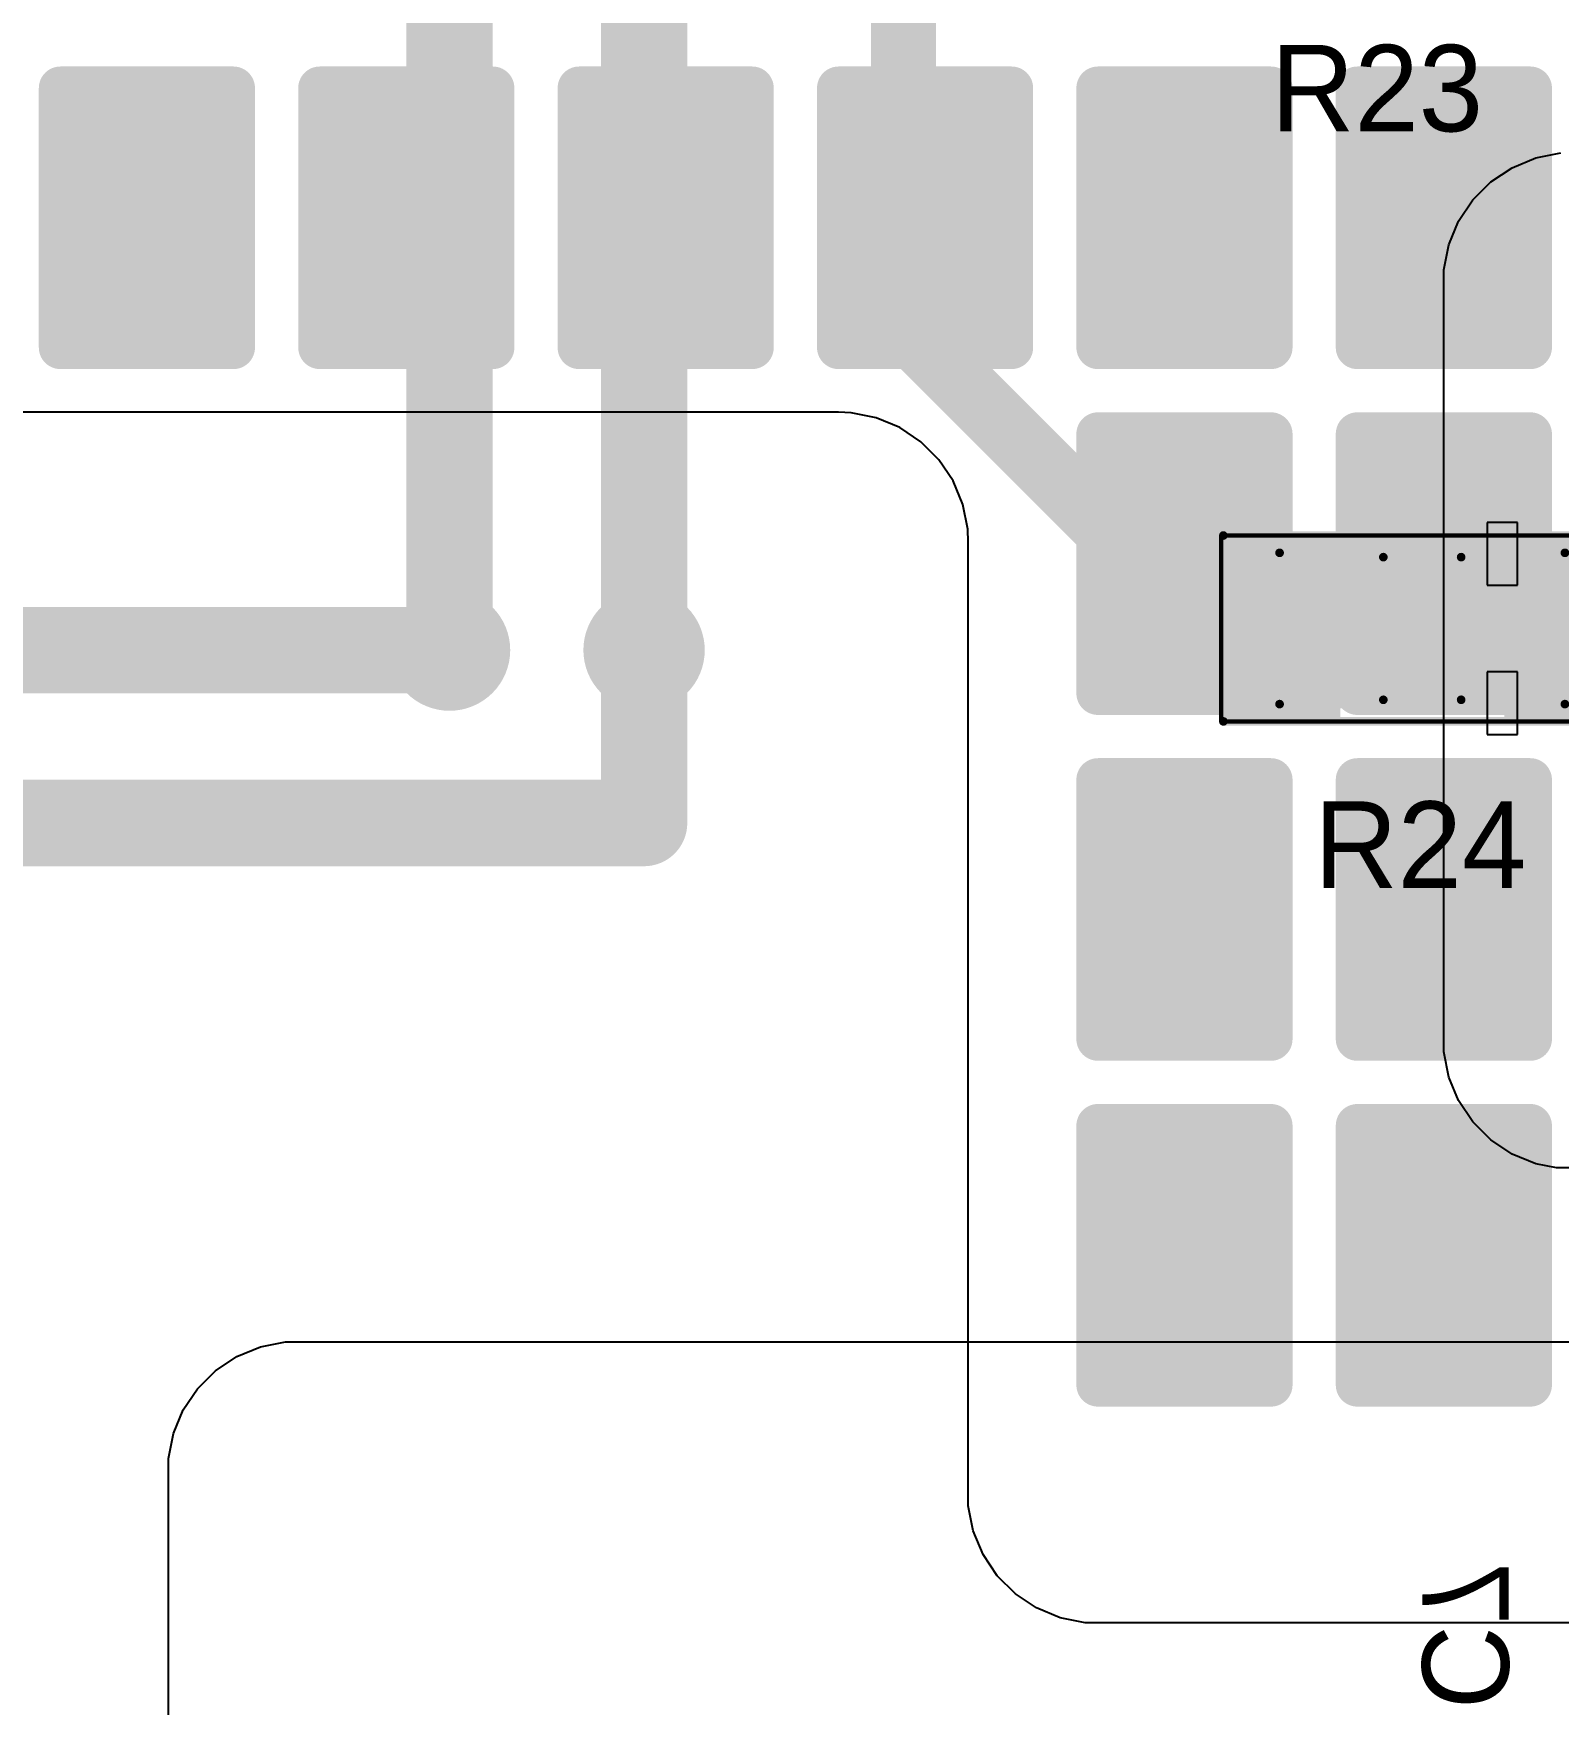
# Model space of a CAD drawing. Header units: millimetres. Extents: x 25 to 183, y 185 to 406.
# Drawn here: x 54.34 to 71.98, y 221.95 to 241.28 of the extents above; entities that cross this region are included whole.
import ezdxf

# ---------------------------------------------------------------- set-up
doc = ezdxf.new("R2010")
doc.units = ezdxf.units.MM
for name, color, linetype in [('BottomLayer', 5, 'Continuous'), ('BottomOverlay', 54, 'Continuous'), ('BottomSolder', 6, 'Continuous'), ('Mechanical13', 56, 'Continuous'), ('Mechanical15', 56, 'Continuous'), ('MultiLayer', 9, 'Continuous'), ('TopLayer', 1, 'Continuous'), ('TopOverlay', 2, 'Continuous'), ('TopPaste', 8, 'Continuous'), ('TopSolder', 216, 'Continuous'), ('ViaHoleLayer', 16, 'Continuous')]:
    doc.layers.add(name, color=color, linetype=linetype)

# ---------------------------------------------------------------- blocks, each defined once
blk = doc.blocks.new('SMD_R_1206_1925')
at = {"layer": 'Mechanical13', "const_width": 0.1}
for points in [[(-1.65, -0.875), (-1.65, 0.875)], [(-1.65, 0.875), (1.65, 0.875)], [(1.65, -0.875), (1.65, 0.875)], [(-1.65, -0.875), (1.65, -0.875)]]:
    blk.add_lwpolyline(points, dxfattribs=at)
at = {"layer": 'Mechanical13', "const_width": 0.05}
for points in [[(-1.675, 0.875, 1), (-1.625, 0.875, 1)], [(-1.675, 0.875, 1), (-1.625, 0.875, 1)], [(1.625, 0.875, 1), (1.675, 0.875, 1)], [(1.625, 0.875, 1), (1.675, 0.875, 1)], [(-1.675, -0.875, 1), (-1.625, -0.875, 1)], [(-1.675, -0.875, 1), (-1.625, -0.875, 1)], [(1.625, -0.875, 1), (1.675, -0.875, 1)], [(1.625, -0.875, 1), (1.675, -0.875, 1)]]:
    blk.add_lwpolyline(points, format="xyb", close=True, dxfattribs=at)
at = {"layer": 'Mechanical15', "const_width": 0.05}
for points in [[(-2.325, -1.075), (-2.325, 1.075)], [(-2.325, 1.075), (2.3, 1.075)], [(2.3, -1.075), (2.3, 1.075)], [(-2.325, -1.075), (2.3, -1.075)]]:
    blk.add_lwpolyline(points, dxfattribs=at)
at = {"layer": 'Mechanical15', "const_width": 0.025}
for points in [[(-2.337, 1.075, 1), (-2.312, 1.075, 1)], [(-2.337, 1.075, 1), (-2.312, 1.075, 1)], [(2.288, 1.075, 1), (2.312, 1.075, 1)], [(2.288, 1.075, 1), (2.312, 1.075, 1)], [(-2.337, -1.075, 1), (-2.312, -1.075, 1)], [(-2.337, -1.075, 1), (-2.312, -1.075, 1)], [(2.288, -1.075, 1), (2.312, -1.075, 1)], [(2.288, -1.075, 1), (2.312, -1.075, 1)]]:
    blk.add_lwpolyline(points, format="xyb", close=True, dxfattribs=at)
at = {"layer": 'TopLayer'}
for points in [[(-1.05, -0.925), (-1.05, 0.925), (-2.15, -0.925), (-2.15, 0.925)], [(2.15, -0.925), (2.15, 0.925), (1.05, -0.925), (1.05, 0.925)]]:
    blk.add_solid(points, dxfattribs=at)
at = {"layer": 'TopOverlay', "const_width": 0.1}
for points in [[(-2.3, -1.075), (-2.3, 1.075)], [(-2.3, 1.075), (2.3, 1.075)], [(2.3, -1.075), (2.3, 1.075)], [(-0.45, 0.825), (0.45, 0.825)], [(-0.45, -0.825), (0.45, -0.825)], [(-2.3, -1.075), (2.3, -1.075)]]:
    blk.add_lwpolyline(points, dxfattribs=at)
at = {"layer": 'TopOverlay', "const_width": 0.05}
for points in [[(-2.325, 1.075, 1), (-2.275, 1.075, 1)], [(-2.325, 1.075, 1), (-2.275, 1.075, 1)], [(2.275, 1.075, 1), (2.325, 1.075, 1)], [(2.275, 1.075, 1), (2.325, 1.075, 1)], [(-0.475, 0.825, 1), (-0.425, 0.825, 1)], [(0.425, 0.825, 1), (0.475, 0.825, 1)], [(-0.475, -0.825, 1), (-0.425, -0.825, 1)], [(0.425, -0.825, 1), (0.475, -0.825, 1)], [(-2.325, -1.075, 1), (-2.275, -1.075, 1)], [(-2.325, -1.075, 1), (-2.275, -1.075, 1)], [(2.275, -1.075, 1), (2.325, -1.075, 1)], [(2.275, -1.075, 1), (2.325, -1.075, 1)]]:
    blk.add_lwpolyline(points, format="xyb", close=True, dxfattribs=at)
at = {"layer": 'TopPaste'}
for points in [[(-1.05, -0.925), (-1.05, 0.925), (-2.15, -0.925), (-2.15, 0.925)], [(2.15, -0.925), (2.15, 0.925), (1.05, -0.925), (1.05, 0.925)]]:
    blk.add_solid(points, dxfattribs=at)
at = {"layer": 'TopSolder'}
for points in [[(-0.948, -1.027), (-0.948, 1.027), (-2.252, -1.027), (-2.252, 1.027)], [(2.252, -1.027), (2.252, 1.027), (0.948, -1.027), (0.948, 1.027)]]:
    blk.add_solid(points, dxfattribs=at)

msp = doc.modelspace()

# ---------------------------------------------------------------- linework, layer by layer
at = {"layer": 'BottomLayer'}
for p, q in [((63.65, 236.9), (39.15, 236.9)), ((63.797, 236.893), (63.65, 236.9)), ((64.086, 236.836), (63.797, 236.893)), ((64.357, 236.723), (64.086, 236.836)), ((64.602, 236.56), (64.357, 236.723)), ((64.81, 236.352), (64.602, 236.56)), ((64.973, 236.107), (64.81, 236.352)), ((65.086, 235.835), (64.973, 236.107)), ((65.143, 235.547), (65.086, 235.835)), ((65.15, 235.4), (65.143, 235.547)), ((65.15, 230.9), (65.15, 235.4)), ((65.15, 235.4), (65.15, 235.4)), ((65.15, 235.4), (65.15, 235.4)), ((65.15, 224.4), (65.15, 230.9)), ((65.15, 224.252), (65.15, 224.4)), ((65.208, 223.962), (65.15, 224.252)), ((65.321, 223.689), (65.208, 223.962)), ((65.485, 223.444), (65.321, 223.689)), ((65.694, 223.235), (65.485, 223.444)), ((65.939, 223.071), (65.694, 223.235)), ((66.212, 222.958), (65.939, 223.071)), ((66.502, 222.9), (66.212, 222.958)), ((66.65, 222.9), (66.502, 222.9)), ((79.4, 222.9), (66.65, 222.9))]:
    msp.add_line(p, q, dxfattribs=at)
for points, const_width in [([(58.85, 234.15, 1), (59.45, 234.15, 1)], 0.6), ([(61.1, 234.15, 1), (61.7, 234.15, 1)], 0.6), ([(58.9, 234.15, 1), (59.4, 234.15, 1)], 0.5), ([(61.15, 234.15, 1), (61.65, 234.15, 1)], 0.5), ([(61.15, 232.15, 1), (61.65, 232.15, 1)], 0.5), ([(61.15, 232.15, 1), (61.65, 232.15, 1)], 0.5)]:
    msp.add_lwpolyline(points, format="xyb", close=True, dxfattribs=dict(at, const_width=const_width))
at = {"layer": 'BottomLayer', "const_width": 1}
for points in [[(43.15, 234.15), (59.15, 234.15)], [(61.4, 232.15), (61.4, 234.15)], [(49.9, 232.15), (61.4, 232.15)]]:
    msp.add_lwpolyline(points, dxfattribs=at)
at = {"layer": 'BottomSolder'}
for points, const_width in [([(54.525, 240.65, 1), (54.775, 240.65, 1)], 0.25), ([(56.525, 240.65, 1), (56.775, 240.65, 1)], 0.25), ([(57.525, 240.65, 1), (57.775, 240.65, 1)], 0.25), ([(59.525, 240.65, 1), (59.775, 240.65, 1)], 0.25), ([(60.525, 240.65, 1), (60.775, 240.65, 1)], 0.25), ([(62.525, 240.65, 1), (62.775, 240.65, 1)], 0.25), ([(63.525, 240.65, 1), (63.775, 240.65, 1)], 0.25), ([(65.525, 240.65, 1), (65.775, 240.65, 1)], 0.25), ([(66.525, 240.65, 1), (66.775, 240.65, 1)], 0.25), ([(68.525, 240.65, 1), (68.775, 240.65, 1)], 0.25), ([(69.525, 240.65, 1), (69.775, 240.65, 1)], 0.25), ([(71.525, 240.65, 1), (71.775, 240.65, 1)], 0.25), ([(54.525, 237.65, 1), (54.775, 237.65, 1)], 0.25), ([(56.525, 237.65, 1), (56.775, 237.65, 1)], 0.25), ([(57.525, 237.65, 1), (57.775, 237.65, 1)], 0.25), ([(59.525, 237.65, 1), (59.775, 237.65, 1)], 0.25), ([(60.525, 237.65, 1), (60.775, 237.65, 1)], 0.25), ([(62.525, 237.65, 1), (62.775, 237.65, 1)], 0.25), ([(63.525, 237.65, 1), (63.775, 237.65, 1)], 0.25), ([(65.525, 237.65, 1), (65.775, 237.65, 1)], 0.25), ([(66.525, 237.65, 1), (66.775, 237.65, 1)], 0.25), ([(68.525, 237.65, 1), (68.775, 237.65, 1)], 0.25), ([(69.525, 237.65, 1), (69.775, 237.65, 1)], 0.25), ([(71.525, 237.65, 1), (71.775, 237.65, 1)], 0.25), ([(66.525, 236.65, 1), (66.775, 236.65, 1)], 0.25), ([(68.525, 236.65, 1), (68.775, 236.65, 1)], 0.25), ([(69.525, 236.65, 1), (69.775, 236.65, 1)], 0.25), ([(71.525, 236.65, 1), (71.775, 236.65, 1)], 0.25), ([(58.799, 234.15, 1), (59.501, 234.15, 1)], 0.702), ([(61.049, 234.15, 1), (61.751, 234.15, 1)], 0.702), ([(66.525, 233.65, 1), (66.775, 233.65, 1)], 0.25), ([(68.525, 233.65, 1), (68.775, 233.65, 1)], 0.25), ([(69.525, 233.65, 1), (69.775, 233.65, 1)], 0.25), ([(71.525, 233.65, 1), (71.775, 233.65, 1)], 0.25), ([(66.525, 232.65, 1), (66.775, 232.65, 1)], 0.25), ([(68.525, 232.65, 1), (68.775, 232.65, 1)], 0.25), ([(69.525, 232.65, 1), (69.775, 232.65, 1)], 0.25), ([(71.525, 232.65, 1), (71.775, 232.65, 1)], 0.25), ([(66.525, 229.65, 1), (66.775, 229.65, 1)], 0.25), ([(68.525, 229.65, 1), (68.775, 229.65, 1)], 0.25), ([(69.525, 229.65, 1), (69.775, 229.65, 1)], 0.25), ([(71.525, 229.65, 1), (71.775, 229.65, 1)], 0.25), ([(66.525, 228.65, 1), (66.775, 228.65, 1)], 0.25), ([(68.525, 228.65, 1), (68.775, 228.65, 1)], 0.25), ([(69.525, 228.65, 1), (69.775, 228.65, 1)], 0.25), ([(71.525, 228.65, 1), (71.775, 228.65, 1)], 0.25), ([(66.525, 225.65, 1), (66.775, 225.65, 1)], 0.25), ([(68.525, 225.65, 1), (68.775, 225.65, 1)], 0.25), ([(69.525, 225.65, 1), (69.775, 225.65, 1)], 0.25), ([(71.525, 225.65, 1), (71.775, 225.65, 1)], 0.25)]:
    msp.add_lwpolyline(points, format="xyb", close=True, dxfattribs=dict(at, const_width=const_width))
for points in [[(56.65, 237.4), (56.65, 240.9), (54.65, 237.4), (54.65, 240.9)], [(59.65, 237.4), (59.65, 240.9), (57.65, 237.4), (57.65, 240.9)], [(62.65, 237.4), (62.65, 240.9), (60.65, 237.4), (60.65, 240.9)], [(65.65, 237.4), (65.65, 240.9), (63.65, 237.4), (63.65, 240.9)], [(68.65, 237.4), (68.65, 240.9), (66.65, 237.4), (66.65, 240.9)], [(71.65, 237.4), (71.65, 240.9), (69.65, 237.4), (69.65, 240.9)], [(56.9, 237.65), (56.9, 240.65), (54.4, 237.65), (54.4, 240.65)], [(59.9, 237.65), (59.9, 240.65), (57.4, 237.65), (57.4, 240.65)], [(62.9, 237.65), (62.9, 240.65), (60.4, 237.65), (60.4, 240.65)], [(65.9, 237.65), (65.9, 240.65), (63.4, 237.65), (63.4, 240.65)], [(68.9, 237.65), (68.9, 240.65), (66.4, 237.65), (66.4, 240.65)], [(71.9, 237.65), (71.9, 240.65), (69.4, 237.65), (69.4, 240.65)], [(68.65, 233.4), (68.65, 236.9), (66.65, 233.4), (66.65, 236.9)], [(71.65, 233.4), (71.65, 236.9), (69.65, 233.4), (69.65, 236.9)], [(68.9, 233.65), (68.9, 236.65), (66.4, 233.65), (66.4, 236.65)], [(71.9, 233.65), (71.9, 236.65), (69.4, 233.65), (69.4, 236.65)], [(68.65, 229.4), (68.65, 232.9), (66.65, 229.4), (66.65, 232.9)], [(71.65, 229.4), (71.65, 232.9), (69.65, 229.4), (69.65, 232.9)], [(68.9, 229.65), (68.9, 232.65), (66.4, 229.65), (66.4, 232.65)], [(71.9, 229.65), (71.9, 232.65), (69.4, 229.65), (69.4, 232.65)], [(68.65, 225.4), (68.65, 228.9), (66.65, 225.4), (66.65, 228.9)], [(71.65, 225.4), (71.65, 228.9), (69.65, 225.4), (69.65, 228.9)], [(68.9, 225.65), (68.9, 228.65), (66.4, 225.65), (66.4, 228.65)], [(71.9, 225.65), (71.9, 228.65), (69.4, 225.65), (69.4, 228.65)]]:
    msp.add_solid(points, dxfattribs=at)
at = {"layer": 'MultiLayer', "const_width": 0.6}
for points in [[(58.85, 234.15, 1), (59.45, 234.15, 1)], [(61.1, 234.15, 1), (61.7, 234.15, 1)]]:
    msp.add_lwpolyline(points, format="xyb", close=True, dxfattribs=at)
at = {"layer": 'TopLayer'}
for p, q in [((71.712, 239.842), (72.002, 239.9)), ((71.194, 239.565), (71.439, 239.729)), ((71.439, 239.729), (71.712, 239.842)), ((70.985, 239.356), (71.194, 239.565)), ((70.821, 239.111), (70.985, 239.356)), ((70.708, 238.838), (70.821, 239.111)), ((70.65, 238.548), (70.708, 238.838)), ((70.65, 238.4), (70.65, 238.548)), ((70.65, 229.65), (70.65, 238.4)), ((70.65, 238.4), (70.65, 238.4)), ((70.65, 238.4), (70.65, 238.4)), ((71.5, 235.625), (71.15, 235.625)), ((71.15, 235.625), (71.15, 234.9)), ((71.5, 234.9), (71.5, 235.625)), ((71.15, 234.9), (71.5, 234.9)), ((71.5, 233.9), (71.15, 233.9)), ((71.15, 233.9), (71.15, 233.175)), ((71.5, 233.175), (71.5, 233.9)), ((71.15, 233.175), (71.5, 233.175)), ((70.65, 229.502), (70.65, 229.65)), ((70.708, 229.212), (70.65, 229.502)), ((70.821, 228.939), (70.708, 229.212)), ((70.985, 228.694), (70.821, 228.939)), ((71.194, 228.485), (70.985, 228.694)), ((71.439, 228.321), (71.194, 228.485)), ((71.712, 228.208), (71.439, 228.321)), ((71.954, 228.16), (71.712, 228.208)), ((83.096, 228.16), (71.954, 228.16)), ((56.962, 226.092), (57.252, 226.15)), ((57.252, 226.15), (57.4, 226.15)), ((57.4, 226.15), (57.4, 226.15)), ((57.4, 226.15), (84.9, 226.15)), ((56.444, 225.815), (56.689, 225.979)), ((56.689, 225.979), (56.962, 226.092)), ((56.235, 225.606), (56.444, 225.815)), ((56.071, 225.361), (56.235, 225.606)), ((55.958, 225.088), (56.071, 225.361)), ((55.9, 224.798), (55.958, 225.088)), ((55.9, 224.65), (55.9, 224.798)), ((55.9, 208.4), (55.9, 224.65))]:
    msp.add_line(p, q, dxfattribs=at)
for points, const_width in [([(64.4, 237.9), (64.4, 256.65)], 0.75), ([(59.15, 234.15), (59.15, 252.4)], 1), ([(61.4, 234.15), (61.4, 251.9)], 1), ([(64.4, 237.9), (67.65, 234.65)], 0.75), ([(67.65, 234.65), (68.55, 234.65)], 0.75), ([(68.55, 234.65), (68.8, 234.4)], 0.75)]:
    msp.add_lwpolyline(points, dxfattribs=dict(at, const_width=const_width))
for points, const_width in [([(64.213, 237.9, 1), (64.588, 237.9, 1)], 0.375), ([(64.213, 237.9, 1), (64.588, 237.9, 1)], 0.375), ([(67.462, 234.65, 1), (67.837, 234.65, 1)], 0.375), ([(67.462, 234.65, 1), (67.837, 234.65, 1)], 0.375), ([(68.362, 234.65, 1), (68.738, 234.65, 1)], 0.375), ([(68.362, 234.65, 1), (68.738, 234.65, 1)], 0.375), ([(58.85, 234.15, 1), (59.45, 234.15, 1)], 0.6), ([(61.1, 234.15, 1), (61.7, 234.15, 1)], 0.6), ([(68.612, 234.4, 1), (68.987, 234.4, 1)], 0.375), ([(58.9, 234.15, 1), (59.4, 234.15, 1)], 0.5), ([(61.15, 234.15, 1), (61.65, 234.15, 1)], 0.5)]:
    msp.add_lwpolyline(points, format="xyb", close=True, dxfattribs=dict(at, const_width=const_width))
at = {"layer": 'TopSolder', "const_width": 0.702}
for points in [[(58.799, 234.15, 1), (59.501, 234.15, 1)], [(61.049, 234.15, 1), (61.751, 234.15, 1)]]:
    msp.add_lwpolyline(points, format="xyb", close=True, dxfattribs=at)
at = {"layer": 'ViaHoleLayer', "const_width": 0.35}
for points in [[(58.975, 234.15, 1), (59.325, 234.15, 1)], [(61.225, 234.15, 1), (61.575, 234.15, 1)]]:
    msp.add_lwpolyline(points, format="xyb", close=True, dxfattribs=at)

# ---------------------------------------------------------------- block references
msp.add_blockref('SMD_R_1206_1925', (70.4, 234.4))

# ---------------------------------------------------------------- texts
at = {"layer": 'BottomOverlay', "text_generation_flag": 2}
msp.add_text('C7', height=1, rotation=270, dxfattribs=at).set_placement((70.4, 221.9))
at = {"layer": 'TopOverlay'}
for s, p in [('R23', (68.65, 240.15)), ('R24', (69.15, 231.4))]:
    msp.add_text(s, height=1, dxfattribs=at).set_placement(p)

doc.saveas('drawing.dxf')
